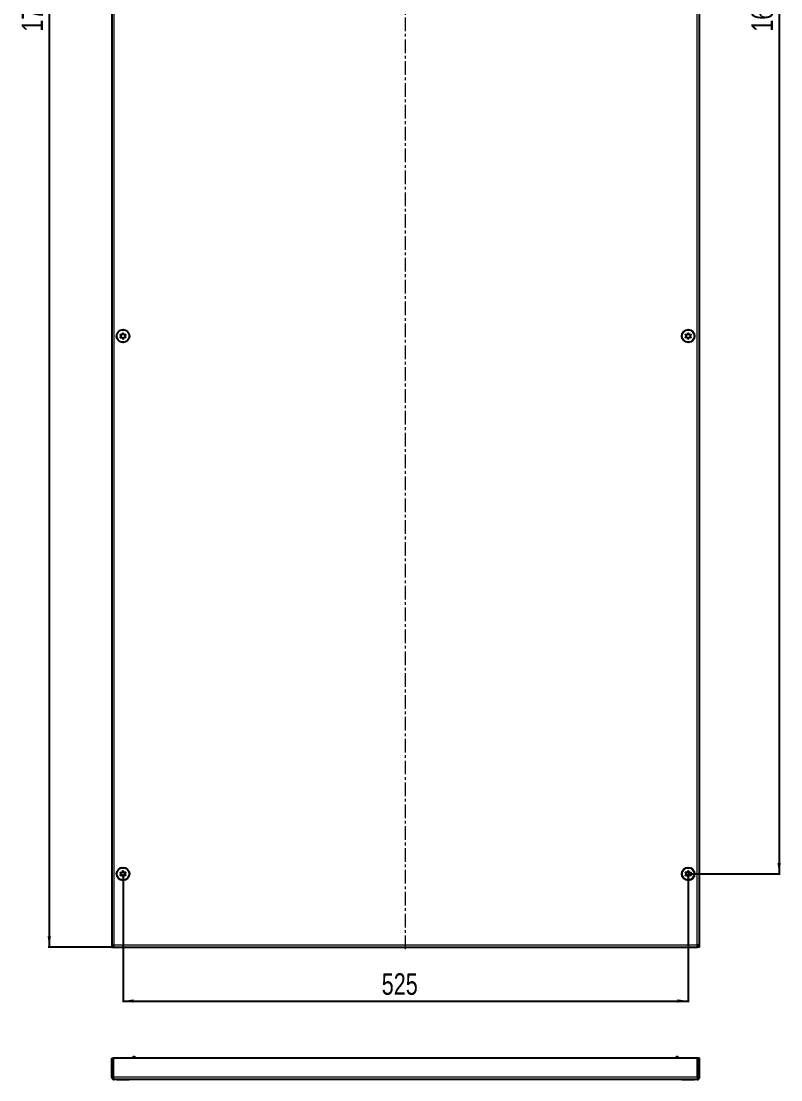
# Model space of a CAD drawing. Header units: millimetres. Extents: x -52 to 1490, y -693 to 1285.
# Drawn here: x -52 to 654, y -693 to 291 of the extents above; entities that cross this region are included whole.
import ezdxf

# ---------------------------------------------------------------- set-up
doc = ezdxf.new("R2010")
doc.units = ezdxf.units.MM
doc.linetypes.add('CENTERX2', pattern=[20.32, 12.7, -2.54, 2.54, -2.54])
doc.layers.add('FORMAT', color=7, linetype='Continuous')
doc.styles.add('SLDTEXTSTYLE0', font='TXT', dxfattribs={"width": 0.75})
doc.dimstyles.new('SLDDIMSTYLE0', dxfattribs={"dimtxt": 20, "dimasz": 10, "dimexe": 0, "dimexo": 0.0625, "dimgap": 5, "dimtad": 2, "dimdec": 1, "dimrnd": 1e-09, "dimzin": 12, "dimdsep": 46, "dimtxsty": 'SLDTEXTSTYLE0', "dimsah": 1, "dimcen": 0.09, "dimadec": 0, "dimazin": 3, "dimtfac": 1, "dimtofl": 0, "dimtmove": 0, "dimatfit": 3, "dimfxl": 0, "dimfrac": 2, "dimtolj": 1, "dimtzin": 12, "dimarcsym": 0})

# ---------------------------------------------------------------- blocks, each defined once
blk = doc.blocks.new('_D_1')
at = {"layer": 'FORMAT'}
for p, q in [((33.79, 1191.69), (-26.91, 1191.69)), ((-25.91, 1191.69), (-25.91, -569.31)), ((33.79, -569.31), (-26.91, -569.31))]:
    blk.add_line(p, q, dxfattribs=at)
for points in [[(-25.91, 1191.69), (-27.44, 1181.69), (-24.37, 1181.69)], [(-25.91, -569.31), (-24.37, -559.31), (-27.44, -559.31)]]:
    blk.add_solid(points, dxfattribs=at)
at = {"layer": 'FORMAT', "insert": (-51.69, 281.63), "char_height": 20, "attachment_point": 1, "rotation": 90, "style": 'SLDTEXTSTYLE0'}
blk.add_mtext('1761', dxfattribs=at)
blk = doc.blocks.new('_D_2')
at = {"layer": 'FORMAT'}
for p, q in [((567.61, 1123.69), (653.1, 1123.69)), ((652.1, 1123.69), (652.1, -501.31)), ((567.61, -501.31), (653.1, -501.31))]:
    blk.add_line(p, q, dxfattribs=at)
for points in [[(652.1, 1123.69), (650.56, 1113.69), (653.64, 1113.69)], [(652.1, -501.31), (653.64, -491.31), (650.56, -491.31)]]:
    blk.add_solid(points, dxfattribs=at)
at = {"layer": 'FORMAT', "insert": (626.32, 281.63), "char_height": 20, "attachment_point": 1, "rotation": 90, "style": 'SLDTEXTSTYLE0'}
blk.add_mtext('1625', dxfattribs=at)
blk = doc.blocks.new('_D_3')
at = {"layer": 'FORMAT'}
for p, q in [((42.6, -501.32), (42.6, -620.48)), ((567.6, -501.32), (567.6, -620.48)), ((42.6, -619.48), (567.6, -619.48))]:
    blk.add_line(p, q, dxfattribs=at)
for points in [[(42.6, -619.48), (52.6, -621.02), (52.6, -617.94)], [(567.6, -619.48), (557.6, -617.94), (557.6, -621.02)]]:
    blk.add_solid(points, dxfattribs=at)
at = {"layer": 'FORMAT', "insert": (282.93, -593.7), "char_height": 20, "attachment_point": 1, "style": 'SLDTEXTSTYLE0'}
blk.add_mtext('525', dxfattribs=at)

msp = doc.modelspace()

# ---------------------------------------------------------------- linework, layer by layer
at = {"color": 7, "linetype": 'Continuous', "lineweight": 25}
for p, q in [((32.1, 1191.69), (32.1, -569.31)), ((578.1, -569.31), (578.1, 1191.69)), ((32.1, -569.31), (33.6, -569.31)), ((33.8, -568.2), (33.8, -569.31)), ((33.8, -569.31), (576.4, -569.31)), ((576.4, -569.31), (576.4, -568.19)), ((578.1, -569.31), (576.6, -569.31)), ((32.1, -672.49), (33.6, -672.49)), ((32.1, -690.39), (32.1, -672.49)), ((33.6, -690.39), (33.6, -672.49)), ((33.8, -690.39), (33.8, -672.49)), ((576.4, -672.49), (33.8, -672.49)), ((52.1, -672.49), (52.1, -670.99)), ((52.1, -670.99), (53.1, -670.99)), ((54.1, -671.99), (53.1, -670.99)), ((54.6, -671.99), (54.1, -671.99)), ((54.1, -671.99), (54.1, -672.49)), ((555.6, -671.99), (556.1, -671.99)), ((557.1, -670.99), (556.1, -671.99)), ((556.1, -672.49), (556.1, -671.99)), ((557.1, -670.99), (558.1, -670.99)), ((558.1, -670.99), (558.1, -672.49)), ((576.4, -690.39), (576.4, -672.49)), ((578.1, -672.49), (576.6, -672.49)), ((576.6, -690.39), (576.6, -672.49)), ((578.1, -690.39), (578.1, -672.49)), ((32.1, -690.39), (33.6, -690.39)), ((576, -692.49), (34.2, -692.49)), ((36.81, -692.49), (36.81, -692.75)), ((39.81, -692.75), (36.81, -692.75)), ((48.38, -692.75), (39.81, -692.75)), ((48.38, -692.75), (48.38, -692.49)), ((561.81, -692.49), (561.81, -692.75)), ((573.38, -692.75), (561.81, -692.75)), ((573.38, -692.75), (573.38, -692.49)), ((578.1, -690.39), (576.6, -690.39))]:
    msp.add_line(p, q, dxfattribs=at)
at = {"color": 8, "linetype": 'Continuous', "lineweight": 18}
for p, q in [((34.2, 1189.59), (34.2, -567.21)), ((576, -567.21), (576, 1189.59)), ((34.2, -567.21), (576, -567.21)), ((576.4, -690.39), (33.8, -690.39))]:
    msp.add_line(p, q, dxfattribs=at)
at = {"color": 7, "linetype": 'Continuous', "lineweight": 25}
for centre, radius in [((42.6, -1.31), 6), ((42.6, -1.31), 5.79), ((42.6, -1.31), 1.85), ((567.6, -1.31), 6), ((567.6, -1.31), 5.79), ((567.6, -1.31), 1.85), ((42.6, -501.31), 6), ((42.6, -501.31), 5.79), ((42.6, -501.31), 1.85), ((567.6, -501.31), 6), ((567.6, -501.31), 5.79), ((567.6, -501.31), 1.85)]:
    msp.add_circle(centre, radius, dxfattribs=at)
for points, knots in [([(45.05, -2.66), (45.06, -2.65), (45.06, -2.63), (45.05, -2.57), (45, -2.44), (44.78, -2.11), (44.48, -1.66), (44.45, -1.03), (44.66, -0.56), (44.87, -0.23), (44.98, -0.02), (45.01, 0.07), (45.01, 0.11), (44.99, 0.14), (44.97, 0.16), (44.9, 0.19), (44.63, 0.2), (44.16, 0.15), (43.45, 0.24), (43, 0.79), (42.79, 1.22), (42.64, 1.44), (42.58, 1.48), (42.55, 1.49), (42.52, 1.48), (42.49, 1.47), (42.46, 1.44), (42.4, 1.37), (42.29, 1.18), (42.13, 0.83), (41.85, 0.4), (41.29, 0.09), (40.75, 0.1), (40.36, 0.11), (40.21, 0.09), (40.16, 0.06), (40.14, 0.03), (40.13, 0), (40.14, -0.06), (40.2, -0.19), (40.41, -0.51), (40.71, -0.96), (40.75, -1.6), (40.53, -2.06), (40.33, -2.4), (40.21, -2.61), (40.19, -2.7), (40.19, -2.74), (40.21, -2.77), (40.23, -2.79), (40.3, -2.82), (40.56, -2.83), (41.04, -2.78), (41.74, -2.87), (42.2, -3.42), (42.4, -3.85), (42.56, -4.06), (42.62, -4.1), (42.65, -4.12), (42.68, -4.11), (42.71, -4.09), (42.74, -4.07), (42.79, -4), (42.9, -3.8), (43.07, -3.46), (43.35, -3.03), (43.9, -2.72), (44.44, -2.73), (44.84, -2.74), (44.98, -2.72), (45.03, -2.69), (45.05, -2.67), (45.05, -2.66)], [0, 0, 0, 0, 0.002009, 0.00442, 0.009365, 0.025528, 0.067705, 0.095786, 0.124646, 0.150342, 0.160519, 0.163394, 0.165697, 0.167245, 0.168874, 0.17077, 0.178606, 0.211994, 0.249994, 0.287995, 0.321383, 0.329219, 0.331115, 0.332744, 0.334292, 0.336217, 0.338535, 0.341318, 0.349662, 0.375358, 0.404217, 0.432298, 0.474475, 0.490639, 0.496669, 0.49844, 0.5, 0.502009, 0.50442, 0.509365, 0.525528, 0.567705, 0.595786, 0.624646, 0.650342, 0.660519, 0.663394, 0.665697, 0.667245, 0.668874, 0.67077, 0.678606, 0.711994, 0.749994, 0.787995, 0.821383, 0.829219, 0.831115, 0.832744, 0.834292, 0.836217, 0.838535, 0.841318, 0.849662, 0.875358, 0.904217, 0.932298, 0.974475, 0.990639, 0.996669, 0.99844, 1, 1, 1, 1]), ([(565.15, -2.66), (565.15, -2.67), (565.17, -2.7), (565.22, -2.72), (565.37, -2.74), (565.75, -2.73), (566.29, -2.72), (566.85, -3.03), (567.13, -3.46), (567.3, -3.81), (567.42, -4.02), (567.48, -4.09), (567.52, -4.11), (567.55, -4.12), (567.58, -4.1), (567.64, -4.06), (567.79, -3.85), (568, -3.42), (568.45, -2.87), (569.16, -2.78), (569.63, -2.83), (569.9, -2.82), (569.97, -2.79), (569.99, -2.77), (570, -2.74), (570.01, -2.71), (570, -2.67), (569.97, -2.59), (569.87, -2.39), (569.66, -2.06), (569.45, -1.6), (569.48, -0.96), (569.78, -0.51), (570, -0.19), (570.06, -0.05), (570.06, 0.01), (570.05, 0.04), (570.03, 0.07), (569.97, 0.09), (569.83, 0.11), (569.44, 0.1), (568.9, 0.09), (568.35, 0.4), (568.07, 0.83), (567.9, 1.19), (567.78, 1.39), (567.72, 1.46), (567.68, 1.48), (567.65, 1.49), (567.62, 1.48), (567.56, 1.44), (567.4, 1.22), (567.2, 0.79), (566.74, 0.24), (566.04, 0.15), (565.56, 0.2), (565.3, 0.19), (565.23, 0.16), (565.21, 0.14), (565.19, 0.12), (565.19, 0.08), (565.2, 0.04), (565.22, -0.04), (565.33, -0.24), (565.53, -0.56), (565.75, -1.03), (565.71, -1.66), (565.41, -2.11), (565.2, -2.44), (565.14, -2.58), (565.13, -2.64), (565.14, -2.66), (565.15, -2.66)], [0, 0, 0, 0, 0.002009, 0.00442, 0.009365, 0.025528, 0.067705, 0.095786, 0.124646, 0.150342, 0.160519, 0.163394, 0.165697, 0.167245, 0.168874, 0.17077, 0.178606, 0.211994, 0.249994, 0.287995, 0.321383, 0.329219, 0.331115, 0.332744, 0.334292, 0.336217, 0.338535, 0.341318, 0.349662, 0.375358, 0.404217, 0.432298, 0.474475, 0.490639, 0.496669, 0.49844, 0.5, 0.502009, 0.50442, 0.509365, 0.525528, 0.567705, 0.595786, 0.624646, 0.650342, 0.660519, 0.663394, 0.665697, 0.667245, 0.668874, 0.67077, 0.678606, 0.711994, 0.749994, 0.787995, 0.821383, 0.829219, 0.831115, 0.832744, 0.834292, 0.836217, 0.838535, 0.841318, 0.849662, 0.875358, 0.904217, 0.932298, 0.974475, 0.990639, 0.996669, 0.99844, 1, 1, 1, 1]), ([(45.05, -502.66), (45.06, -502.65), (45.06, -502.63), (45.05, -502.57), (45, -502.44), (44.78, -502.11), (44.48, -501.66), (44.45, -501.03), (44.66, -500.56), (44.87, -500.23), (44.98, -500.02), (45.01, -499.93), (45.01, -499.89), (44.99, -499.86), (44.97, -499.84), (44.9, -499.81), (44.63, -499.8), (44.16, -499.85), (43.45, -499.76), (43, -499.21), (42.79, -498.78), (42.64, -498.56), (42.58, -498.52), (42.55, -498.51), (42.52, -498.52), (42.49, -498.53), (42.46, -498.56), (42.4, -498.63), (42.29, -498.82), (42.13, -499.17), (41.85, -499.6), (41.29, -499.91), (40.75, -499.9), (40.36, -499.89), (40.21, -499.91), (40.16, -499.94), (40.14, -499.97), (40.13, -500), (40.14, -500.06), (40.2, -500.19), (40.41, -500.51), (40.71, -500.96), (40.75, -501.6), (40.53, -502.06), (40.33, -502.4), (40.21, -502.61), (40.19, -502.7), (40.19, -502.74), (40.21, -502.77), (40.23, -502.79), (40.3, -502.82), (40.56, -502.83), (41.04, -502.78), (41.74, -502.87), (42.2, -503.42), (42.4, -503.85), (42.56, -504.06), (42.62, -504.1), (42.65, -504.12), (42.68, -504.11), (42.71, -504.09), (42.74, -504.07), (42.79, -504), (42.9, -503.8), (43.07, -503.46), (43.35, -503.03), (43.9, -502.72), (44.44, -502.73), (44.84, -502.74), (44.98, -502.72), (45.03, -502.69), (45.05, -502.67), (45.05, -502.66)], [0, 0, 0, 0, 0.002009, 0.00442, 0.009365, 0.025528, 0.067705, 0.095786, 0.124646, 0.150342, 0.160519, 0.163394, 0.165697, 0.167245, 0.168874, 0.17077, 0.178606, 0.211994, 0.249994, 0.287995, 0.321383, 0.329219, 0.331115, 0.332744, 0.334292, 0.336217, 0.338535, 0.341318, 0.349662, 0.375358, 0.404217, 0.432298, 0.474475, 0.490639, 0.496669, 0.49844, 0.5, 0.502009, 0.50442, 0.509365, 0.525528, 0.567705, 0.595786, 0.624646, 0.650342, 0.660519, 0.663394, 0.665697, 0.667245, 0.668874, 0.67077, 0.678606, 0.711994, 0.749994, 0.787995, 0.821383, 0.829219, 0.831115, 0.832744, 0.834292, 0.836217, 0.838535, 0.841318, 0.849662, 0.875358, 0.904217, 0.932298, 0.974475, 0.990639, 0.996669, 0.99844, 1, 1, 1, 1]), ([(565.15, -502.66), (565.15, -502.67), (565.17, -502.7), (565.22, -502.72), (565.37, -502.74), (565.75, -502.73), (566.29, -502.72), (566.85, -503.03), (567.13, -503.46), (567.3, -503.81), (567.42, -504.02), (567.48, -504.09), (567.52, -504.11), (567.55, -504.12), (567.58, -504.1), (567.64, -504.06), (567.79, -503.85), (568, -503.42), (568.45, -502.87), (569.16, -502.78), (569.63, -502.83), (569.9, -502.82), (569.97, -502.79), (569.99, -502.77), (570, -502.74), (570.01, -502.71), (570, -502.67), (569.97, -502.59), (569.87, -502.39), (569.66, -502.06), (569.45, -501.6), (569.48, -500.96), (569.78, -500.51), (570, -500.19), (570.06, -500.05), (570.06, -499.99), (570.05, -499.96), (570.03, -499.93), (569.97, -499.91), (569.83, -499.89), (569.44, -499.9), (568.9, -499.91), (568.35, -499.6), (568.07, -499.17), (567.9, -498.81), (567.78, -498.61), (567.72, -498.54), (567.68, -498.52), (567.65, -498.51), (567.62, -498.52), (567.56, -498.56), (567.4, -498.78), (567.2, -499.21), (566.74, -499.76), (566.04, -499.85), (565.56, -499.8), (565.3, -499.81), (565.23, -499.84), (565.21, -499.86), (565.19, -499.88), (565.19, -499.92), (565.2, -499.96), (565.22, -500.04), (565.33, -500.24), (565.53, -500.56), (565.75, -501.03), (565.71, -501.66), (565.41, -502.11), (565.2, -502.44), (565.14, -502.58), (565.13, -502.64), (565.14, -502.66), (565.15, -502.66)], [0, 0, 0, 0, 0.002009, 0.00442, 0.009365, 0.025528, 0.067705, 0.095786, 0.124646, 0.150342, 0.160519, 0.163394, 0.165697, 0.167245, 0.168874, 0.17077, 0.178606, 0.211994, 0.249994, 0.287995, 0.321383, 0.329219, 0.331115, 0.332744, 0.334292, 0.336217, 0.338535, 0.341318, 0.349662, 0.375358, 0.404217, 0.432298, 0.474475, 0.490639, 0.496669, 0.49844, 0.5, 0.502009, 0.50442, 0.509365, 0.525528, 0.567705, 0.595786, 0.624646, 0.650342, 0.660519, 0.663394, 0.665697, 0.667245, 0.668874, 0.67077, 0.678606, 0.711994, 0.749994, 0.787995, 0.821383, 0.829219, 0.831115, 0.832744, 0.834292, 0.836217, 0.838535, 0.841318, 0.849662, 0.875358, 0.904217, 0.932298, 0.974475, 0.990639, 0.996669, 0.99844, 1, 1, 1, 1]), ([(578.1, -569.31), (578.07, -569.14), (578, -568.78), (577.5, -568.24), (576.8, -567.72), (576.26, -567.38), (576, -567.21)], [0, 0, 0, 0, 0.254757, 0.509649, 0.764542, 1, 1, 1, 1]), ([(576.6, -569.31), (576.6, -569.27), (576.6, -569.13), (576.58, -568.95), (576.55, -568.77), (576.51, -568.59), (576.47, -568.41), (576.41, -568.21), (576.34, -568.03), (576.27, -567.84), (576.18, -567.61), (576.09, -567.41), (576.02, -567.27), (576, -567.21)], [0, 0, 0, 0, 0.06461, 0.19436, 0.259531, 0.324137, 0.45388, 0.519047, 0.598003, 0.716919, 0.795977, 0.917508, 1, 1, 1, 1]), ([(54.1, -671.99), (54.12, -672.08), (54.15, -672.25), (54.4, -672.42), (54.51, -672.49)], [0, 0, 0, 0, 0.57413, 1, 1, 1, 1]), ([(54.6, -671.99), (54.62, -672.09), (54.65, -672.24), (54.8, -672.41), (54.88, -672.48), (54.89, -672.49)], [0, 0, 0, 0, 0.60297, 0.917931, 1, 1, 1, 1]), ([(555.29, -672.49), (555.36, -672.43), (555.49, -672.32), (555.58, -672.15), (555.59, -672.04), (555.6, -671.99)], [0, 0, 0, 0, 0.360365, 0.675069, 1, 1, 1, 1]), ([(555.69, -672.49), (555.77, -672.43), (556.01, -672.28), (556.09, -672.12), (556.1, -672), (556.1, -671.99)], [0, 0, 0, 0, 0.331346, 0.905226, 1, 1, 1, 1]), ([(32.1, -690.39), (32.13, -690.67), (32.2, -691.23), (32.7, -691.93), (33.4, -692.4), (33.94, -692.46), (34.2, -692.49)], [0, 0, 0, 0, 0.254757, 0.509649, 0.764542, 1, 1, 1, 1]), ([(33.6, -690.39), (33.61, -690.47), (33.63, -690.63), (33.73, -690.81), (33.83, -690.85), (33.86, -690.85)], [0, 0, 0, 0, 0.432796, 0.865566, 1, 1, 1, 1]), ([(576, -692.49), (576.28, -692.46), (576.84, -692.39), (577.54, -691.89), (578.01, -691.19), (578.07, -690.65), (578.1, -690.39)], [0, 0, 0, 0, 0.254753, 0.509645, 0.764538, 1, 1, 1, 1]), ([(576.34, -690.87), (576.37, -690.85), (576.54, -690.75), (576.57, -690.55), (576.6, -690.39)], [0, 0, 0, 0, 0.207713, 1, 1, 1, 1])]:
    msp.add_open_spline(points, degree=3, knots=knots, dxfattribs=at)
for points in [[(34.2, -567.21), (33.92, -567.39), (33.37, -567.74), (32.68, -568.26), (32.19, -568.79), (32.13, -569.14), (32.1, -569.31)], [(34.2, -567.21), (34.04, -567.56), (33.71, -568.26), (33.64, -568.96), (33.6, -569.31)], [(33.8, -569.31), (33.83, -569.28), (33.9, -569.22), (34, -568.73), (34.1, -568.04), (34.16, -567.49), (34.2, -567.21)], [(576, -567.21), (576.03, -567.49), (576.1, -568.04), (576.2, -568.73), (576.3, -569.22), (576.36, -569.28), (576.4, -569.31)], [(34.2, -692.49), (34.16, -692.46), (34.1, -692.39), (34, -691.91), (33.9, -691.21), (33.83, -690.66), (33.8, -690.39)], [(576.4, -690.39), (576.36, -690.66), (576.3, -691.21), (576.2, -691.91), (576.1, -692.39), (576.03, -692.46), (576, -692.49)]]:
    msp.add_open_spline(points, degree=3, dxfattribs=at)
at = {"layer": 'FORMAT', "linetype": 'CENTERX2', "lineweight": 18}
msp.add_line((305.1, -571.31), (305.1, 1193.69), dxfattribs=at)

# ---------------------------------------------------------------- dimensions: what is measured, and where the dimension line sits
at = {"layer": 'FORMAT'}
for base, p1, p2, picture, middle in [((-25.91, -569.31), (33.8, 1191.69), (33.8, -569.31), '_D_1', (-25.91, 311.19)), ((652.1, -501.31), (567.6, 1123.69), (567.6, -501.31), '_D_2', (652.1, 311.19))]:
    dim = msp.add_linear_dim(base=base, p1=p1, p2=p2, angle=90, dimstyle='SLDDIMSTYLE0', dxfattribs=at)
    dim.commit()
    dim.dimension.update_dxf_attribs({"geometry": picture, "text_midpoint": middle, "dimtype": 160})
dim = msp.add_linear_dim(base=(567.6, -619.48), p1=(42.6, -501.31), p2=(567.6, -501.31), dimstyle='SLDDIMSTYLE0', dxfattribs=at)
dim.commit()
dim.dimension.update_dxf_attribs({"geometry": '_D_3', "text_midpoint": (305.1, -619.48), "dimtype": 160})

doc.saveas('drawing.dxf')
